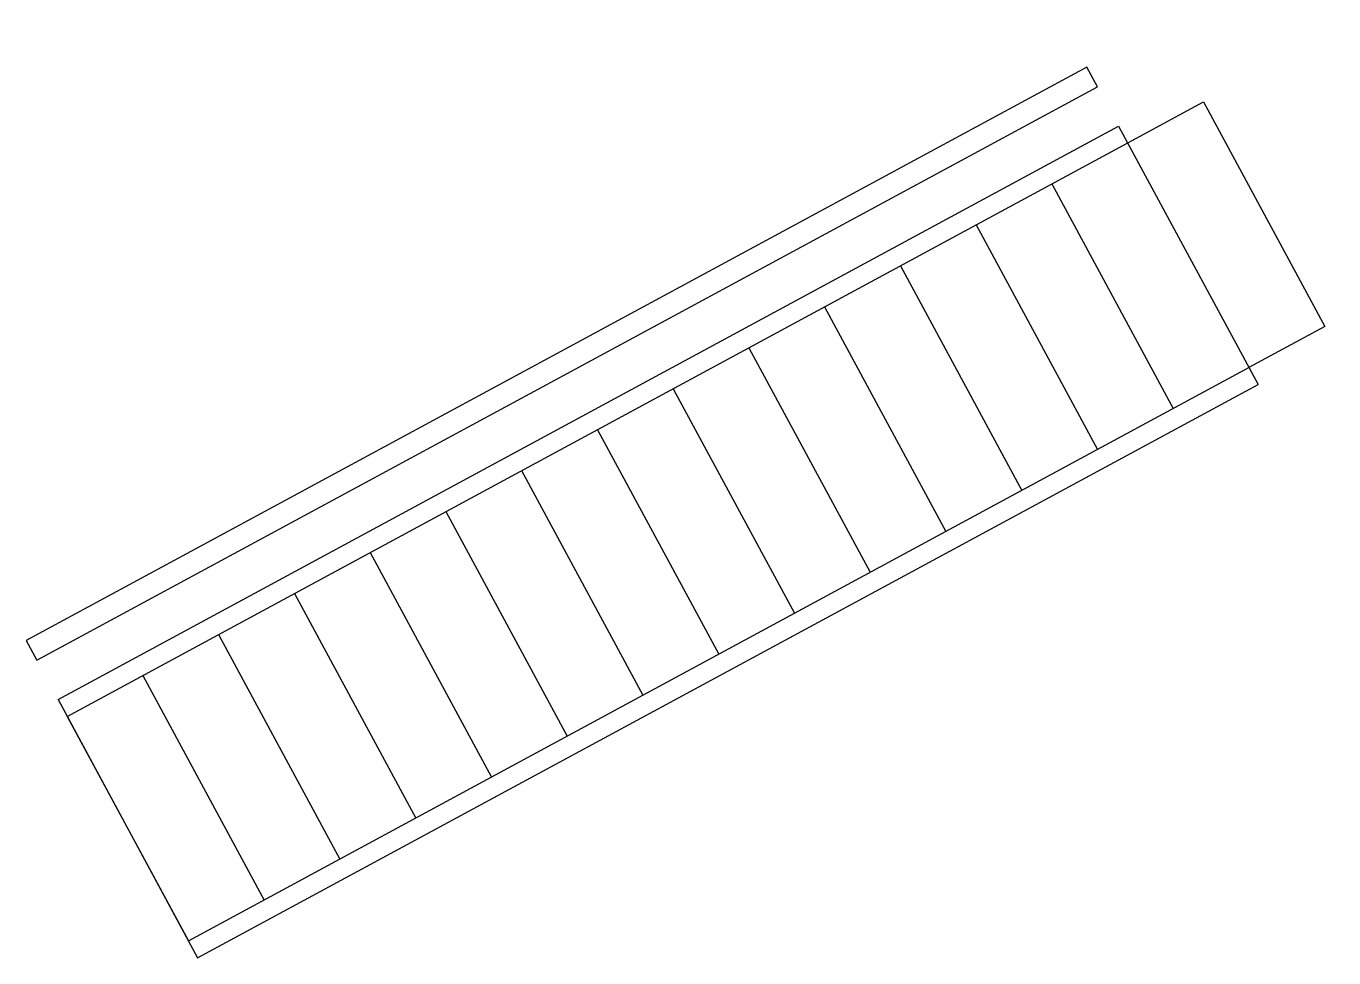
# Model space of a CAD drawing. Header units: metres. Extents: x 7399493 to 7407015, y 5696902 to 5712236.
# Drawn here: x 7403787.037 to 7403791.137, y 5707018.525 to 5707021.445 of the extents above; entities that cross this region are included whole.
import ezdxf

# ---------------------------------------------------------------- set-up
doc = ezdxf.new("R2010")
doc.units = ezdxf.units.M
doc.layers.add('Schody ewakuacyjne', color=100, linetype='Continuous')

# ---------------------------------------------------------------- blocks, each defined once
blk = doc.blocks.new('*U29')
at = {"layer": 'Schody ewakuacyjne'}
for points in [[(-0.4, 0.27), (0.4, 0.27)], [(-0.4, 0), (-0.4, 0.27), (0.4, 0.27), (0.4, 0)], [(-0.46, -3.78), (-0.46, 0)], [(-0.46, 0), (0.46, 0)], [(-0.4, -3.78), (-0.4, 0)], [(0.4, -3.78), (0.4, 0)], [(0.46, -3.78), (0.46, 0)], [(-0.4, -0.27), (0.4, -0.27)], [(-0.4, -0.54), (0.4, -0.54)], [(-0.4, -0.81), (0.4, -0.81)], [(-0.4, -1.08), (0.4, -1.08)], [(-0.4, -1.35), (0.4, -1.35)], [(-0.4, -1.62), (0.4, -1.62)], [(-0.4, -1.89), (0.4, -1.89)], [(-0.4, -2.16), (0.4, -2.16)], [(-0.4, -2.43), (0.4, -2.43)], [(-0.4, -2.7), (0.4, -2.7)], [(-0.4, -2.97), (0.4, -2.97)], [(-0.4, -3.24), (0.4, -3.24)], [(-0.4, -3.51), (0.4, -3.51)], [(-0.46, -3.78), (0.46, -3.78)], [(-0.4, -3.78), (0.4, -3.78)]]:
    blk.add_lwpolyline(points, dxfattribs=at)
at = {"layer": 'Schody ewakuacyjne', "ltscale": 0.8}
blk.add_lwpolyline([(-0.67, 0), (-0.67, -3.78), (-0.6, -3.78), (-0.6, 0)], close=True, dxfattribs=at)

msp = doc.modelspace()

# ---------------------------------------------------------------- block references
at = {"color": 1, "linetype": 'Continuous', "lineweight": 25, "rotation": 298.3894379687968}
msp.add_blockref('*U29', (7403790.6805, 5707020.7274), dxfattribs=at)

doc.saveas('drawing.dxf')
